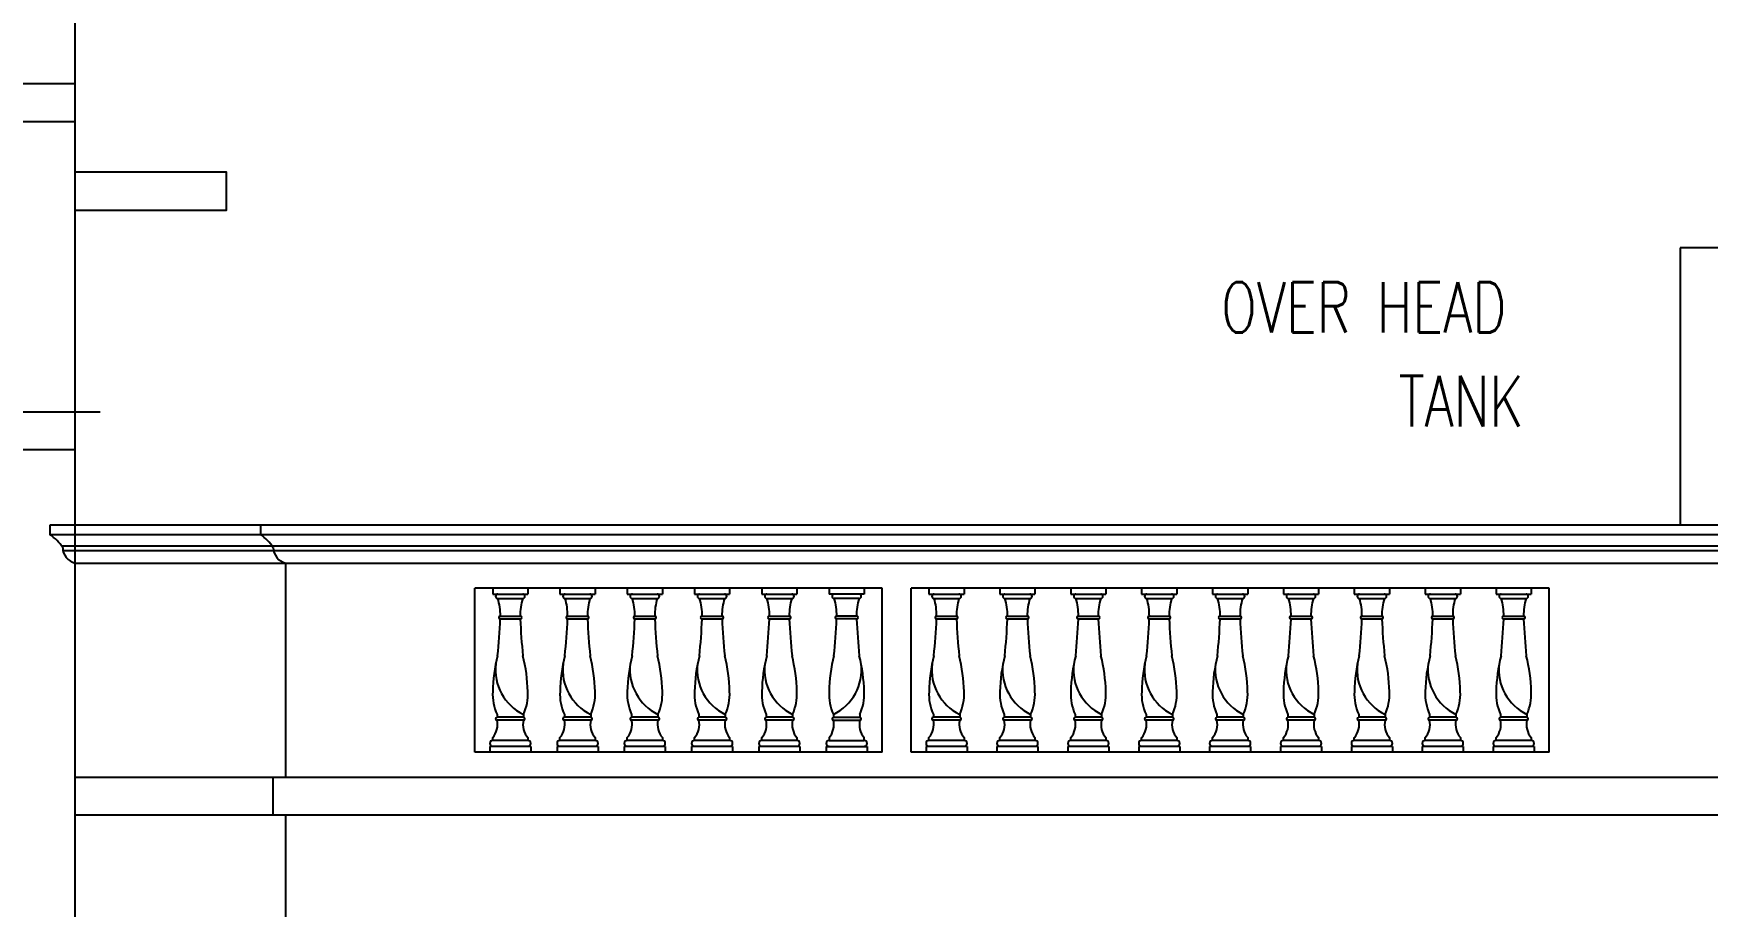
# Model space of a CAD drawing. Header units: metres. Extents: x 10 to 343, y 349 to 530.
# Drawn here: x 241.43 to 248.07, y 470.02 to 473.48 of the extents above; entities that cross this region are included whole.
import ezdxf

# ---------------------------------------------------------------- set-up
doc = ezdxf.new("R2010")
doc.units = ezdxf.units.M
doc.linetypes.add('ACAD_ISO07W100', pattern=[3, 0, -3])
doc.linetypes.add('DASHED2', pattern=[0.375, 0.25, -0.125])
doc.styles.add('RS3', font='romans.shx', dxfattribs={"width": 0.75, "height": 200})

msp = doc.modelspace()

# ---------------------------------------------------------------- linework, layer by layer
at = {"ltscale": 400}
for p, q in [((241.5976, 471.5312), (241.5976, 473.5812)), ((241.5976, 455.8312), (241.5976, 473.3812)), ((241.5977, 455.8312), (241.5977, 473.3812)), ((249.7177, 472.6312), (247.9627, 472.6312)), ((247.9627, 472.6312), (247.9627, 471.5312)), ((249.8177, 471.5312), (241.4977, 471.5312)), ((241.4977, 471.5312), (241.4977, 471.4937)), ((248.2927, 471.5312), (242.3327, 471.5312)), ((244.7977, 471.5312), (242.3327, 471.5312)), ((242.3327, 471.5312), (242.3327, 471.4937)), ((242.3327, 471.5312), (242.3327, 471.4937)), ((242.3327, 471.4937), (241.4977, 471.4937)), ((248.2927, 471.4937), (242.3327, 471.4937)), ((241.5977, 470.5312), (241.5977, 471.3812)), ((241.5977, 470.5312), (241.5977, 471.3812)), ((241.5977, 470.5312), (241.5977, 471.3812)), ((242.4327, 470.5312), (242.4327, 471.3812)), ((242.4327, 471.3812), (243.1827, 471.3812)), ((242.4327, 470.5312), (242.4327, 471.3812)), ((243.1827, 471.3812), (248.1927, 471.3812)), ((243.1827, 470.6312), (243.1827, 471.2812)), ((244.7977, 471.2812), (243.1827, 471.2812)), ((244.7977, 470.6312), (244.7977, 471.2812)), ((244.9127, 470.6312), (244.9127, 471.2812)), ((247.4427, 471.2812), (244.9127, 471.2812)), ((247.4427, 470.6312), (247.4427, 471.2812)), ((244.7977, 470.6312), (243.1827, 470.6312)), ((244.7977, 470.6312), (243.1827, 470.6312)), ((247.4427, 470.6312), (244.9127, 470.6312)), ((247.4427, 470.6312), (244.9127, 470.6312)), ((242.3827, 470.5312), (241.5977, 470.5312)), ((242.3827, 470.5312), (241.5977, 470.5312)), ((242.3827, 470.5312), (241.5977, 470.5312)), ((242.3827, 470.3812), (242.3827, 470.5312)), ((248.2427, 470.5312), (242.3827, 470.5312)), ((242.3827, 470.3812), (242.3827, 470.5312)), ((248.2427, 470.5312), (242.3827, 470.5312)), ((242.3827, 470.3812), (242.3827, 470.5312)), ((248.2427, 470.5312), (242.3827, 470.5312)), ((242.3827, 470.3812), (241.5977, 470.3812)), ((242.3827, 470.3812), (241.5977, 470.3812)), ((242.3827, 470.3812), (241.5977, 470.3812)), ((248.2427, 470.3812), (242.3827, 470.3812)), ((248.2427, 470.3812), (242.3827, 470.3812)), ((248.2427, 470.3812), (242.3827, 470.3812)), ((242.4327, 469.7812), (242.4327, 470.3812))]:
    msp.add_line(p, q, dxfattribs=at)
at = {"linetype": 'DASHED2', "ltscale": 600}
for p, q in [((241.5976, 473.2812), (238.8476, 473.2812)), ((241.5976, 473.1312), (238.8476, 473.1312)), ((238.8476, 471.9812), (241.5976, 471.9812)), ((238.8476, 471.8312), (241.5976, 471.8312))]:
    msp.add_line(p, q, dxfattribs=at)
at = {"linetype": 'ACAD_ISO07W100', "ltscale": 15}
msp.add_line((241.5976, 471.9812), (242.6208, 471.9812), dxfattribs=at)
for p, q in [((241.5435, 471.45), (249.7718, 471.45)), ((242.3785, 471.45), (244.7977, 471.45)), ((244.7977, 471.45), (248.2468, 471.45)), ((241.5497, 471.4312), (249.7657, 471.4312)), ((242.3847, 471.4312), (244.7977, 471.4312)), ((244.7977, 471.4312), (248.2407, 471.4312))]:
    msp.add_line(p, q)
at = {"ltscale": 0.5}
msp.add_line((241.5977, 471.3812), (249.7177, 471.3812), dxfattribs=at)
at = {"color": 8}
for p, q in [((243.2536, 471.2812), (243.2536, 471.258)), ((243.2536, 471.258), (243.3929, 471.258)), ((243.2739, 471.2406), (243.3726, 471.2406)), ((243.3929, 471.2812), (243.3929, 471.258)), ((243.5204, 471.2812), (243.5204, 471.258)), ((243.5204, 471.258), (243.6596, 471.258)), ((243.5407, 471.2406), (243.6393, 471.2406)), ((243.6596, 471.2812), (243.6596, 471.258)), ((243.7871, 471.2812), (243.7871, 471.258)), ((243.7871, 471.258), (243.9264, 471.258)), ((243.8074, 471.2406), (243.9061, 471.2406)), ((243.9264, 471.2812), (243.9264, 471.258)), ((244.0539, 471.2812), (244.0539, 471.258)), ((244.0539, 471.258), (244.1932, 471.258)), ((244.0742, 471.2406), (244.1729, 471.2406)), ((244.1932, 471.2812), (244.1932, 471.258)), ((244.3207, 471.2812), (244.3207, 471.258)), ((244.3207, 471.258), (244.46, 471.258)), ((244.341, 471.2406), (244.4397, 471.2406)), ((244.46, 471.2812), (244.46, 471.258)), ((244.5875, 471.2812), (244.5875, 471.258)), ((244.7268, 471.258), (244.5875, 471.258)), ((244.7064, 471.2406), (244.6078, 471.2406)), ((244.7268, 471.2812), (244.7268, 471.258)), ((244.9836, 471.2812), (244.9836, 471.258)), ((244.9836, 471.258), (245.1229, 471.258)), ((245.0039, 471.2406), (245.1026, 471.2406)), ((245.1229, 471.2812), (245.1229, 471.258)), ((245.2647, 471.2812), (245.2647, 471.258)), ((245.2647, 471.258), (245.404, 471.258)), ((245.285, 471.2406), (245.3837, 471.2406)), ((245.404, 471.2812), (245.404, 471.258)), ((245.5458, 471.2812), (245.5458, 471.258)), ((245.5458, 471.258), (245.6851, 471.258)), ((245.5661, 471.2406), (245.6648, 471.2406)), ((245.6851, 471.2812), (245.6851, 471.258)), ((245.8269, 471.2812), (245.8269, 471.258)), ((245.8269, 471.258), (245.9662, 471.258)), ((245.8472, 471.2406), (245.9459, 471.2406)), ((245.9662, 471.2812), (245.9662, 471.258)), ((246.108, 471.2812), (246.108, 471.258)), ((246.108, 471.258), (246.2473, 471.258)), ((246.1283, 471.2406), (246.227, 471.2406)), ((246.2473, 471.2812), (246.2473, 471.258)), ((246.3891, 471.2812), (246.3891, 471.258)), ((246.3891, 471.258), (246.5284, 471.258)), ((246.4094, 471.2406), (246.5081, 471.2406)), ((246.5284, 471.2812), (246.5284, 471.258)), ((246.6702, 471.2812), (246.6702, 471.258)), ((246.6702, 471.258), (246.8095, 471.258)), ((246.6906, 471.2406), (246.7892, 471.2406)), ((246.8095, 471.2812), (246.8095, 471.258)), ((246.9514, 471.2812), (246.9514, 471.258)), ((246.9514, 471.258), (247.0906, 471.258)), ((246.9717, 471.2406), (247.0703, 471.2406)), ((247.0906, 471.2812), (247.0906, 471.258)), ((247.2325, 471.2812), (247.2325, 471.258)), ((247.2325, 471.258), (247.3718, 471.258)), ((247.2528, 471.2406), (247.3514, 471.2406)), ((247.3718, 471.2812), (247.3718, 471.258)), ((243.2837, 471.171), (243.3628, 471.171)), ((243.2837, 471.1594), (243.3628, 471.1594)), ((243.5505, 471.171), (243.6295, 471.171)), ((243.5505, 471.1594), (243.6295, 471.1594)), ((243.8172, 471.171), (243.8963, 471.171)), ((243.8172, 471.1594), (243.8963, 471.1594)), ((244.084, 471.171), (244.1631, 471.171)), ((244.084, 471.1594), (244.1631, 471.1594)), ((244.3508, 471.171), (244.4299, 471.171)), ((244.3508, 471.1594), (244.4299, 471.1594)), ((244.6967, 471.171), (244.6176, 471.171)), ((244.6967, 471.1594), (244.6176, 471.1594)), ((245.0137, 471.171), (245.0928, 471.171)), ((245.0137, 471.1594), (245.0928, 471.1594)), ((245.2948, 471.171), (245.3739, 471.171)), ((245.2948, 471.1594), (245.3739, 471.1594)), ((245.5759, 471.171), (245.655, 471.171)), ((245.5759, 471.1594), (245.655, 471.1594)), ((245.857, 471.171), (245.9361, 471.171)), ((245.857, 471.1594), (245.9361, 471.1594)), ((246.1381, 471.171), (246.2172, 471.171)), ((246.1381, 471.1594), (246.2172, 471.1594)), ((246.4192, 471.171), (246.4983, 471.171)), ((246.4192, 471.1594), (246.4983, 471.1594)), ((246.7003, 471.171), (246.7794, 471.171)), ((246.7003, 471.1594), (246.7794, 471.1594)), ((246.9815, 471.171), (247.0605, 471.171)), ((246.9815, 471.1594), (247.0605, 471.1594)), ((247.2626, 471.171), (247.3417, 471.171)), ((247.2626, 471.1594), (247.3417, 471.1594)), ((243.271, 470.7811), (243.271, 470.7695)), ((243.3755, 470.7811), (243.3755, 470.7695)), ((243.5378, 470.7811), (243.5378, 470.7695)), ((243.6422, 470.7811), (243.6422, 470.7695)), ((243.8045, 470.7811), (243.8045, 470.7695)), ((243.909, 470.7811), (243.909, 470.7695)), ((244.0713, 470.7811), (244.0713, 470.7695)), ((244.1758, 470.7811), (244.1758, 470.7695)), ((244.3381, 470.7811), (244.3381, 470.7695)), ((244.4426, 470.7811), (244.4426, 470.7695)), ((244.6049, 470.7811), (244.6049, 470.7695)), ((244.7093, 470.7811), (244.7093, 470.7695)), ((245.001, 470.7811), (245.001, 470.7695)), ((245.1055, 470.7811), (245.1055, 470.7695)), ((245.2821, 470.7811), (245.2821, 470.7695)), ((245.3866, 470.7811), (245.3866, 470.7695)), ((245.5632, 470.7811), (245.5632, 470.7695)), ((245.6677, 470.7811), (245.6677, 470.7695)), ((245.8443, 470.7811), (245.8443, 470.7695)), ((245.9488, 470.7811), (245.9488, 470.7695)), ((246.1254, 470.7811), (246.1254, 470.7695)), ((246.2299, 470.7811), (246.2299, 470.7695)), ((246.4065, 470.7811), (246.4065, 470.7695)), ((246.511, 470.7811), (246.511, 470.7695)), ((246.6877, 470.7811), (246.6877, 470.7695)), ((246.7921, 470.7811), (246.7921, 470.7695)), ((246.9688, 470.7811), (246.9688, 470.7695)), ((247.0732, 470.7811), (247.0732, 470.7695)), ((247.2499, 470.7811), (247.2499, 470.7695)), ((247.3543, 470.7811), (247.3543, 470.7695)), ((243.3755, 470.7695), (243.271, 470.7695)), ((243.3755, 470.7579), (243.271, 470.7579)), ((243.6422, 470.7695), (243.5378, 470.7695)), ((243.6422, 470.7579), (243.5378, 470.7579)), ((243.909, 470.7695), (243.8045, 470.7695)), ((243.909, 470.7579), (243.8045, 470.7579)), ((244.1758, 470.7695), (244.0713, 470.7695)), ((244.1758, 470.7579), (244.0713, 470.7579)), ((244.4426, 470.7695), (244.3381, 470.7695)), ((244.4426, 470.7579), (244.3381, 470.7579)), ((244.6049, 470.7695), (244.7093, 470.7695)), ((244.6049, 470.7579), (244.7093, 470.7579)), ((245.1055, 470.7695), (245.001, 470.7695)), ((245.1055, 470.7579), (245.001, 470.7579)), ((245.3866, 470.7695), (245.2821, 470.7695)), ((245.3866, 470.7579), (245.2821, 470.7579)), ((245.6677, 470.7695), (245.5632, 470.7695)), ((245.6677, 470.7579), (245.5632, 470.7579)), ((245.9488, 470.7695), (245.8443, 470.7695)), ((245.9488, 470.7579), (245.8443, 470.7579)), ((246.2299, 470.7695), (246.1254, 470.7695)), ((246.2299, 470.7579), (246.1254, 470.7579)), ((246.511, 470.7695), (246.4065, 470.7695)), ((246.511, 470.7579), (246.4065, 470.7579)), ((246.7921, 470.7695), (246.6877, 470.7695)), ((246.7921, 470.7579), (246.6877, 470.7579)), ((247.0732, 470.7695), (246.9688, 470.7695)), ((247.0732, 470.7579), (246.9688, 470.7579)), ((247.3543, 470.7695), (247.2499, 470.7695)), ((247.3543, 470.7579), (247.2499, 470.7579)), ((243.4045, 470.6544), (243.242, 470.6544)), ((243.242, 470.6544), (243.242, 470.6312)), ((243.2536, 470.6777), (243.2536, 470.6893)), ((243.3929, 470.6777), (243.2536, 470.6777)), ((243.3929, 470.6893), (243.3929, 470.6777)), ((243.4045, 470.6544), (243.4045, 470.6312)), ((243.6712, 470.6544), (243.5087, 470.6544)), ((243.5087, 470.6544), (243.5087, 470.6312)), ((243.5204, 470.6777), (243.5204, 470.6893)), ((243.6596, 470.6777), (243.5204, 470.6777)), ((243.6596, 470.6893), (243.6596, 470.6777)), ((243.6712, 470.6544), (243.6712, 470.6312)), ((243.938, 470.6544), (243.7755, 470.6544)), ((243.7755, 470.6544), (243.7755, 470.6312)), ((243.7871, 470.6777), (243.7871, 470.6893)), ((243.9264, 470.6777), (243.7871, 470.6777)), ((243.9264, 470.6893), (243.9264, 470.6777)), ((243.938, 470.6544), (243.938, 470.6312)), ((244.2048, 470.6544), (244.0423, 470.6544)), ((244.0423, 470.6544), (244.0423, 470.6312)), ((244.0539, 470.6777), (244.0539, 470.6893)), ((244.1932, 470.6777), (244.0539, 470.6777)), ((244.1932, 470.6893), (244.1932, 470.6777)), ((244.2048, 470.6544), (244.2048, 470.6312)), ((244.4716, 470.6544), (244.3091, 470.6544)), ((244.3091, 470.6544), (244.3091, 470.6312)), ((244.3207, 470.6777), (244.3207, 470.6893)), ((244.46, 470.6777), (244.3207, 470.6777)), ((244.46, 470.6893), (244.46, 470.6777)), ((244.4716, 470.6544), (244.4716, 470.6312)), ((244.5759, 470.6544), (244.7384, 470.6544)), ((244.5759, 470.6544), (244.5759, 470.6312)), ((244.5875, 470.6893), (244.5875, 470.6777)), ((244.5875, 470.6777), (244.7268, 470.6777)), ((244.7268, 470.6777), (244.7268, 470.6893)), ((244.7384, 470.6544), (244.7384, 470.6312)), ((245.1345, 470.6544), (244.972, 470.6544)), ((244.972, 470.6544), (244.972, 470.6312)), ((244.9836, 470.6777), (244.9836, 470.6893)), ((245.1229, 470.6777), (244.9836, 470.6777)), ((245.1229, 470.6893), (245.1229, 470.6777)), ((245.1345, 470.6544), (245.1345, 470.6312)), ((245.4156, 470.6544), (245.2531, 470.6544)), ((245.2531, 470.6544), (245.2531, 470.6312)), ((245.2647, 470.6777), (245.2647, 470.6893)), ((245.404, 470.6777), (245.2647, 470.6777)), ((245.404, 470.6893), (245.404, 470.6777)), ((245.4156, 470.6544), (245.4156, 470.6312)), ((245.6967, 470.6544), (245.5342, 470.6544)), ((245.5342, 470.6544), (245.5342, 470.6312)), ((245.5458, 470.6777), (245.5458, 470.6893)), ((245.6851, 470.6777), (245.5458, 470.6777)), ((245.6851, 470.6893), (245.6851, 470.6777)), ((245.6967, 470.6544), (245.6967, 470.6312)), ((245.9778, 470.6544), (245.8153, 470.6544)), ((245.8153, 470.6544), (245.8153, 470.6312)), ((245.8269, 470.6777), (245.8269, 470.6893)), ((245.9662, 470.6777), (245.8269, 470.6777)), ((245.9662, 470.6893), (245.9662, 470.6777)), ((245.9778, 470.6544), (245.9778, 470.6312)), ((246.2589, 470.6544), (246.0964, 470.6544)), ((246.0964, 470.6544), (246.0964, 470.6312)), ((246.108, 470.6777), (246.108, 470.6893)), ((246.2473, 470.6777), (246.108, 470.6777)), ((246.2473, 470.6893), (246.2473, 470.6777)), ((246.2589, 470.6544), (246.2589, 470.6312)), ((246.54, 470.6544), (246.3775, 470.6544)), ((246.3775, 470.6544), (246.3775, 470.6312)), ((246.3891, 470.6777), (246.3891, 470.6893)), ((246.5284, 470.6777), (246.3891, 470.6777)), ((246.5284, 470.6893), (246.5284, 470.6777)), ((246.54, 470.6544), (246.54, 470.6312)), ((246.8211, 470.6544), (246.6586, 470.6544)), ((246.6586, 470.6544), (246.6586, 470.6312)), ((246.6702, 470.6777), (246.6702, 470.6893)), ((246.8095, 470.6777), (246.6702, 470.6777)), ((246.8095, 470.6893), (246.8095, 470.6777)), ((246.8211, 470.6544), (246.8211, 470.6312)), ((247.1022, 470.6544), (246.9397, 470.6544)), ((246.9397, 470.6544), (246.9397, 470.6312)), ((246.9514, 470.6777), (246.9514, 470.6893)), ((247.0906, 470.6777), (246.9514, 470.6777)), ((247.0906, 470.6893), (247.0906, 470.6777)), ((247.1022, 470.6544), (247.1022, 470.6312)), ((247.3834, 470.6544), (247.2209, 470.6544)), ((247.2209, 470.6544), (247.2209, 470.6312)), ((247.2325, 470.6777), (247.2325, 470.6893)), ((247.3718, 470.6777), (247.2325, 470.6777)), ((247.3718, 470.6893), (247.3718, 470.6777)), ((247.3834, 470.6544), (247.3834, 470.6312))]:
    msp.add_line(p, q, dxfattribs=at)
at = {"ltscale": 400}
msp.add_lwpolyline([(241.5976, 472.7812), (242.1976, 472.7812), (242.1976, 472.9312), (241.5976, 472.9312)], dxfattribs=at)
for centre, radius, start, end in [((241.4148, 471.3609), 0.1566, 31.35377, 58.0252), ((241.6126, 471.4436), 0.0642, 181.1052, 256.53819), ((242.2498, 471.3609), 0.1566, 31.35377, 58.0252), ((242.2498, 471.3609), 0.1566, 31.35377, 58.0252), ((242.4476, 471.4436), 0.0642, 181.1052, 256.53819)]:
    msp.add_arc(centre, radius, start, end, dxfattribs=at)
at = {"color": 8}
for centre, radius, start, end in [((243.2739, 471.2493), 0.00871, 90, 270), ((243.0546, 471.1731), 0.2294, 359.47797, 17.12426), ((243.5918, 471.1731), 0.2294, 162.87574, 180.52203), ((243.3726, 471.2493), 0.00871, 270, 90), ((243.5407, 471.2493), 0.00871, 90, 270), ((243.3214, 471.1731), 0.2294, 359.47797, 17.12426), ((243.8586, 471.1731), 0.2294, 162.87574, 180.52203), ((243.6393, 471.2493), 0.00871, 270, 90), ((243.8074, 471.2493), 0.00871, 90, 270), ((243.5882, 471.1731), 0.2294, 359.47797, 17.12426), ((244.1254, 471.1731), 0.2294, 162.87574, 180.52203), ((243.9061, 471.2493), 0.00871, 270, 90), ((244.0742, 471.2493), 0.00871, 90, 270), ((243.855, 471.1731), 0.2294, 359.47797, 17.12426), ((244.3921, 471.1731), 0.2294, 162.87574, 180.52203), ((244.1729, 471.2493), 0.00871, 270, 90), ((244.341, 471.2493), 0.00871, 90, 270), ((244.1217, 471.1731), 0.2294, 359.47797, 17.12426), ((244.6589, 471.1731), 0.2294, 162.87574, 180.52203), ((244.4397, 471.2493), 0.00871, 270, 90), ((244.6078, 471.2493), 0.00871, 90, 270), ((244.3885, 471.1731), 0.2294, 359.47797, 17.12426), ((244.9257, 471.1731), 0.2294, 162.87574, 180.52203), ((244.7064, 471.2493), 0.00871, 270, 90), ((245.0039, 471.2493), 0.00871, 90, 270), ((244.7846, 471.1731), 0.2294, 359.47797, 17.12426), ((245.3218, 471.1731), 0.2294, 162.87574, 180.52203), ((245.1026, 471.2493), 0.00871, 270, 90), ((245.285, 471.2493), 0.00871, 90, 270), ((245.0657, 471.1731), 0.2294, 359.47797, 17.12426), ((245.6029, 471.1731), 0.2294, 162.87574, 180.52203), ((245.3837, 471.2493), 0.00871, 270, 90), ((245.5661, 471.2493), 0.00871, 90, 270), ((245.3469, 471.1731), 0.2294, 359.47797, 17.12426), ((245.884, 471.1731), 0.2294, 162.87574, 180.52203), ((245.6648, 471.2493), 0.00871, 270, 90), ((245.8472, 471.2493), 0.00871, 90, 270), ((245.628, 471.1731), 0.2294, 359.47797, 17.12426), ((246.1651, 471.1731), 0.2294, 162.87574, 180.52203), ((245.9459, 471.2493), 0.00871, 270, 90), ((246.1283, 471.2493), 0.00871, 90, 270), ((245.9091, 471.1731), 0.2294, 359.47797, 17.12426), ((246.4462, 471.1731), 0.2294, 162.87574, 180.52203), ((246.227, 471.2493), 0.00871, 270, 90), ((246.4094, 471.2493), 0.00871, 90, 270), ((246.1902, 471.1731), 0.2294, 359.47797, 17.12426), ((246.7274, 471.1731), 0.2294, 162.87574, 180.52203), ((246.5081, 471.2493), 0.00871, 270, 90), ((246.6906, 471.2493), 0.00871, 90, 270), ((246.4713, 471.1731), 0.2294, 359.47797, 17.12426), ((247.0085, 471.1731), 0.2294, 162.87574, 180.52203), ((246.7892, 471.2493), 0.00871, 270, 90), ((246.9717, 471.2493), 0.00871, 90, 270), ((246.7524, 471.1731), 0.2294, 359.47797, 17.12426), ((247.2896, 471.1731), 0.2294, 162.87574, 180.52203), ((247.0703, 471.2493), 0.00871, 270, 90), ((247.2528, 471.2493), 0.00871, 90, 270), ((247.0335, 471.1731), 0.2294, 359.47797, 17.12426), ((247.5707, 471.1731), 0.2294, 162.87574, 180.52203), ((247.3514, 471.2493), 0.00871, 270, 90), ((240.6643, 471.2772), 2.622, 354.22732, 357.42359), ((243.2837, 471.1652), 0.0058, 90, 90), ((243.2837, 471.1652), 0.0058, 90, 270), ((243.3628, 471.1652), 0.0058, 270, 90), ((245.9821, 471.2772), 2.622, 182.57641, 185.77268), ((240.9311, 471.2772), 2.622, 354.22732, 357.42359), ((243.5505, 471.1652), 0.0058, 90, 90), ((243.5505, 471.1652), 0.0058, 90, 270), ((243.6295, 471.1652), 0.0058, 270, 90), ((246.2489, 471.2772), 2.622, 182.57641, 185.77268), ((241.1979, 471.2772), 2.622, 354.22732, 357.42359), ((243.8172, 471.1652), 0.0058, 90, 90), ((243.8172, 471.1652), 0.0058, 90, 270), ((243.8963, 471.1652), 0.0058, 270, 90), ((246.5157, 471.2772), 2.622, 182.57641, 185.77268), ((241.4647, 471.2772), 2.622, 354.22732, 357.42359), ((244.084, 471.1652), 0.0058, 90, 90), ((244.084, 471.1652), 0.0058, 90, 270), ((244.1631, 471.1652), 0.0058, 270, 90), ((246.7824, 471.2772), 2.622, 182.57641, 185.77268), ((241.7315, 471.2772), 2.622, 354.22732, 357.42359), ((244.3508, 471.1652), 0.0058, 90, 90), ((244.3508, 471.1652), 0.0058, 90, 270), ((244.4299, 471.1652), 0.0058, 270, 90), ((247.0492, 471.2772), 2.622, 182.57641, 185.77268), ((241.9982, 471.2772), 2.622, 354.22732, 357.42359), ((244.6176, 471.1652), 0.0058, 90, 270), ((244.6967, 471.1652), 0.0058, 90, 90), ((244.6967, 471.1652), 0.0058, 270, 90), ((247.316, 471.2772), 2.622, 182.57641, 185.77268), ((242.3943, 471.2772), 2.622, 354.22732, 357.42359), ((245.0137, 471.1652), 0.0058, 90, 90), ((245.0137, 471.1652), 0.0058, 90, 270), ((245.0928, 471.1652), 0.0058, 270, 90), ((247.7121, 471.2772), 2.622, 182.57641, 185.77268), ((242.6755, 471.2772), 2.622, 354.22732, 357.42359), ((245.2948, 471.1652), 0.0058, 90, 90), ((245.2948, 471.1652), 0.0058, 90, 270), ((245.3739, 471.1652), 0.0058, 270, 90), ((247.9932, 471.2772), 2.622, 182.57641, 185.77268), ((242.9566, 471.2772), 2.622, 354.22732, 357.42359), ((245.5759, 471.1652), 0.0058, 90, 90), ((245.5759, 471.1652), 0.0058, 90, 270), ((245.655, 471.1652), 0.0058, 270, 90), ((248.2743, 471.2772), 2.622, 182.57641, 185.77268), ((243.2377, 471.2772), 2.622, 354.22732, 357.42359), ((245.857, 471.1652), 0.0058, 90, 90), ((245.857, 471.1652), 0.0058, 90, 270), ((245.9361, 471.1652), 0.0058, 270, 90), ((248.5554, 471.2772), 2.622, 182.57641, 185.77268), ((243.5188, 471.2772), 2.622, 354.22732, 357.42359), ((246.1381, 471.1652), 0.0058, 90, 90), ((246.1381, 471.1652), 0.0058, 90, 270), ((246.2172, 471.1652), 0.0058, 270, 90), ((248.8365, 471.2772), 2.622, 182.57641, 185.77268), ((243.7999, 471.2772), 2.622, 354.22732, 357.42359), ((246.4192, 471.1652), 0.0058, 90, 90), ((246.4192, 471.1652), 0.0058, 90, 270), ((246.4983, 471.1652), 0.0058, 270, 90), ((249.1177, 471.2772), 2.622, 182.57641, 185.77268), ((244.081, 471.2772), 2.622, 354.22732, 357.42359), ((246.7003, 471.1652), 0.0058, 90, 90), ((246.7003, 471.1652), 0.0058, 90, 270), ((246.7794, 471.1652), 0.0058, 270, 90), ((249.3988, 471.2772), 2.622, 182.57641, 185.77268), ((244.3621, 471.2772), 2.622, 354.22732, 357.42359), ((246.9815, 471.1652), 0.0058, 90, 90), ((246.9815, 471.1652), 0.0058, 90, 270), ((247.0605, 471.1652), 0.0058, 270, 90), ((249.6799, 471.2772), 2.622, 182.57641, 185.77268), ((244.6432, 471.2772), 2.622, 354.22732, 357.42359), ((247.2626, 471.1652), 0.0058, 90, 90), ((247.2626, 471.1652), 0.0058, 90, 270), ((247.3417, 471.1652), 0.0058, 270, 90), ((249.961, 471.2772), 2.622, 182.57641, 185.77268), ((243.878, 470.859), 0.6244, 165.67288, 178.852), ((242.7684, 470.859), 0.6244, 1.148, 14.32712), ((244.1448, 470.859), 0.6244, 165.67288, 178.852), ((243.0352, 470.859), 0.6244, 1.148, 14.32712), ((244.4116, 470.859), 0.6244, 165.67288, 178.852), ((243.302, 470.859), 0.6244, 1.148, 14.32712), ((244.6784, 470.859), 0.6244, 165.67288, 178.852), ((243.5687, 470.859), 0.6244, 1.148, 14.32712), ((244.9452, 470.859), 0.6244, 165.67288, 178.852), ((243.8355, 470.859), 0.6244, 1.148, 14.32712), ((245.2119, 470.859), 0.6244, 165.67288, 178.852), ((244.1023, 470.859), 0.6244, 1.148, 14.32712), ((245.608, 470.859), 0.6244, 165.67288, 178.852), ((244.4984, 470.859), 0.6244, 1.148, 14.32712), ((245.8892, 470.859), 0.6244, 165.67288, 178.852), ((244.7795, 470.859), 0.6244, 1.148, 14.32712), ((246.1703, 470.859), 0.6244, 165.67288, 178.852), ((245.0606, 470.859), 0.6244, 1.148, 14.32712), ((246.4514, 470.859), 0.6244, 165.67288, 178.852), ((245.3417, 470.859), 0.6244, 1.148, 14.32712), ((246.7325, 470.859), 0.6244, 165.67288, 178.852), ((245.6228, 470.859), 0.6244, 1.148, 14.32712), ((247.0136, 470.859), 0.6244, 165.67288, 178.852), ((245.904, 470.859), 0.6244, 1.148, 14.32712), ((247.2947, 470.859), 0.6244, 165.67288, 178.852), ((246.1851, 470.859), 0.6244, 1.148, 14.32712), ((247.5758, 470.859), 0.6244, 165.67288, 178.852), ((246.4662, 470.859), 0.6244, 1.148, 14.32712), ((247.8569, 470.859), 0.6244, 165.67288, 178.852), ((246.7473, 470.859), 0.6244, 1.148, 14.32712), ((243.4434, 470.8609), 0.19, 176.79349, 204.82403), ((243.203, 470.8609), 0.19, 335.17597, 3.20651), ((243.7102, 470.8609), 0.19, 176.79349, 204.82403), ((243.4698, 470.8609), 0.19, 335.17597, 3.20651), ((243.977, 470.8609), 0.19, 176.79349, 204.82403), ((243.7366, 470.8609), 0.19, 335.17597, 3.20651), ((244.2437, 470.8609), 0.19, 176.79349, 204.82403), ((244.0034, 470.8609), 0.19, 335.17597, 3.20651), ((244.5105, 470.8609), 0.19, 176.79349, 204.82403), ((244.2701, 470.8609), 0.19, 335.17597, 3.20651), ((244.7773, 470.8609), 0.19, 176.79349, 204.82403), ((244.5369, 470.8609), 0.19, 335.17597, 3.20651), ((245.1734, 470.8609), 0.19, 176.79349, 204.82403), ((244.933, 470.8609), 0.19, 335.17597, 3.20651), ((245.4545, 470.8609), 0.19, 176.79349, 204.82403), ((245.2141, 470.8609), 0.19, 335.17597, 3.20651), ((245.7356, 470.8609), 0.19, 176.79349, 204.82403), ((245.4953, 470.8609), 0.19, 335.17597, 3.20651), ((246.0167, 470.8609), 0.19, 176.79349, 204.82403), ((245.7764, 470.8609), 0.19, 335.17597, 3.20651), ((246.2979, 470.8609), 0.19, 176.79349, 204.82403), ((246.0575, 470.8609), 0.19, 335.17597, 3.20651), ((246.579, 470.8609), 0.19, 176.79349, 204.82403), ((246.3386, 470.8609), 0.19, 335.17597, 3.20651), ((246.8601, 470.8609), 0.19, 176.79349, 204.82403), ((246.6197, 470.8609), 0.19, 335.17597, 3.20651), ((247.1412, 470.8609), 0.19, 176.79349, 204.82403), ((246.9008, 470.8609), 0.19, 335.17597, 3.20651), ((247.4223, 470.8609), 0.19, 176.79349, 204.82403), ((247.1819, 470.8609), 0.19, 335.17597, 3.20651), ((243.1931, 470.7411), 0.0797, 319.37843, 12.14737), ((243.271, 470.7637), 0.0058, 90, 270), ((243.271, 470.7637), 0.0058, 90, 270), ((243.4533, 470.7411), 0.0797, 167.85263, 220.62157), ((243.3755, 470.7637), 0.0058, 270, 90), ((243.4599, 470.7411), 0.0797, 319.37843, 12.14737), ((243.5378, 470.7637), 0.0058, 90, 270), ((243.5378, 470.7637), 0.0058, 90, 270), ((243.7201, 470.7411), 0.0797, 167.85263, 220.62157), ((243.6422, 470.7637), 0.0058, 270, 90), ((243.7267, 470.7411), 0.0797, 319.37843, 12.14737), ((243.8045, 470.7637), 0.0058, 90, 270), ((243.8045, 470.7637), 0.0058, 90, 270), ((243.9869, 470.7411), 0.0797, 167.85263, 220.62157), ((243.909, 470.7637), 0.0058, 270, 90), ((243.9935, 470.7411), 0.0797, 319.37843, 12.14737), ((244.0713, 470.7637), 0.0058, 90, 270), ((244.0713, 470.7637), 0.0058, 90, 270), ((244.2537, 470.7411), 0.0797, 167.85263, 220.62157), ((244.1758, 470.7637), 0.0058, 270, 90), ((244.2602, 470.7411), 0.0797, 319.37843, 12.14737), ((244.3381, 470.7637), 0.0058, 90, 270), ((244.3381, 470.7637), 0.0058, 90, 270), ((244.5204, 470.7411), 0.0797, 167.85263, 220.62157), ((244.4426, 470.7637), 0.0058, 270, 90), ((244.527, 470.7411), 0.0797, 319.37843, 12.14737), ((244.6049, 470.7637), 0.0058, 90, 270), ((244.7872, 470.7411), 0.0797, 167.85263, 220.62157), ((244.7093, 470.7637), 0.0058, 270, 90), ((244.7093, 470.7637), 0.0058, 270, 90), ((244.9231, 470.7411), 0.0797, 319.37843, 12.14737), ((245.001, 470.7637), 0.0058, 90, 270), ((245.001, 470.7637), 0.0058, 90, 270), ((245.1833, 470.7411), 0.0797, 167.85263, 220.62157), ((245.1055, 470.7637), 0.0058, 270, 90), ((245.2042, 470.7411), 0.0797, 319.37843, 12.14737), ((245.2821, 470.7637), 0.0058, 90, 270), ((245.2821, 470.7637), 0.0058, 90, 270), ((245.4644, 470.7411), 0.0797, 167.85263, 220.62157), ((245.3866, 470.7637), 0.0058, 270, 90), ((245.4853, 470.7411), 0.0797, 319.37843, 12.14737), ((245.5632, 470.7637), 0.0058, 90, 270), ((245.5632, 470.7637), 0.0058, 90, 270), ((245.7455, 470.7411), 0.0797, 167.85263, 220.62157), ((245.6677, 470.7637), 0.0058, 270, 90), ((245.7665, 470.7411), 0.0797, 319.37843, 12.14737), ((245.8443, 470.7637), 0.0058, 90, 270), ((245.8443, 470.7637), 0.0058, 90, 270), ((246.0267, 470.7411), 0.0797, 167.85263, 220.62157), ((245.9488, 470.7637), 0.0058, 270, 90), ((246.0476, 470.7411), 0.0797, 319.37843, 12.14737), ((246.1254, 470.7637), 0.0058, 90, 270), ((246.1254, 470.7637), 0.0058, 90, 270), ((246.3078, 470.7411), 0.0797, 167.85263, 220.62157), ((246.2299, 470.7637), 0.0058, 270, 90), ((246.3287, 470.7411), 0.0797, 319.37843, 12.14737), ((246.4065, 470.7637), 0.0058, 90, 270), ((246.4065, 470.7637), 0.0058, 90, 270), ((246.5889, 470.7411), 0.0797, 167.85263, 220.62157), ((246.511, 470.7637), 0.0058, 270, 90), ((246.6098, 470.7411), 0.0797, 319.37843, 12.14737), ((246.6877, 470.7637), 0.0058, 90, 270), ((246.6877, 470.7637), 0.0058, 90, 270), ((246.87, 470.7411), 0.0797, 167.85263, 220.62157), ((246.7921, 470.7637), 0.0058, 270, 90), ((246.8909, 470.7411), 0.0797, 319.37843, 12.14737), ((246.9688, 470.7637), 0.0058, 90, 270), ((246.9688, 470.7637), 0.0058, 90, 270), ((247.1511, 470.7411), 0.0797, 167.85263, 220.62157), ((247.0732, 470.7637), 0.0058, 270, 90), ((247.172, 470.7411), 0.0797, 319.37843, 12.14737), ((247.2499, 470.7637), 0.0058, 90, 270), ((247.2499, 470.7637), 0.0058, 90, 270), ((247.4322, 470.7411), 0.0797, 167.85263, 220.62157), ((247.3543, 470.7637), 0.0058, 270, 90), ((243.2536, 470.6661), 0.0116, 90, 270), ((243.3929, 470.6661), 0.0116, 270, 90), ((243.5204, 470.6661), 0.0116, 90, 270), ((243.6596, 470.6661), 0.0116, 270, 90), ((243.7871, 470.6661), 0.0116, 90, 270), ((243.9264, 470.6661), 0.0116, 270, 90), ((244.0539, 470.6661), 0.0116, 90, 270), ((244.1932, 470.6661), 0.0116, 270, 90), ((244.3207, 470.6661), 0.0116, 90, 270), ((244.46, 470.6661), 0.0116, 270, 90), ((244.5875, 470.6661), 0.0116, 90, 270), ((244.7268, 470.6661), 0.0116, 270, 90), ((244.9836, 470.6661), 0.0116, 90, 270), ((245.1229, 470.6661), 0.0116, 270, 90), ((245.2647, 470.6661), 0.0116, 90, 270), ((245.404, 470.6661), 0.0116, 270, 90), ((245.5458, 470.6661), 0.0116, 90, 270), ((245.6851, 470.6661), 0.0116, 270, 90), ((245.8269, 470.6661), 0.0116, 90, 270), ((245.9662, 470.6661), 0.0116, 270, 90), ((246.108, 470.6661), 0.0116, 90, 270), ((246.2473, 470.6661), 0.0116, 270, 90), ((246.3891, 470.6661), 0.0116, 90, 270), ((246.5284, 470.6661), 0.0116, 270, 90), ((246.6702, 470.6661), 0.0116, 90, 270), ((246.8095, 470.6661), 0.0116, 270, 90), ((246.9514, 470.6661), 0.0116, 90, 270), ((247.0906, 470.6661), 0.0116, 270, 90), ((247.2325, 470.6661), 0.0116, 90, 270), ((247.3718, 470.6661), 0.0116, 270, 90)]:
    msp.add_arc(centre, radius, start, end, dxfattribs=at)
at = {"color": 8, "ltscale": 0.5}
for centre, start, end in [((243.4608, 470.9581), 173.26798, 244.25278), ((243.7276, 470.9581), 173.26798, 244.25278), ((243.9944, 470.9581), 173.26798, 244.25278), ((244.2611, 470.9581), 173.26798, 244.25278), ((244.5279, 470.9581), 173.26798, 244.25278), ((244.5195, 470.9581), 295.74722, 6.73202), ((245.1908, 470.9581), 173.26798, 244.25278), ((245.4719, 470.9581), 173.26798, 244.25278), ((245.753, 470.9581), 173.26798, 244.25278), ((246.0341, 470.9581), 173.26798, 244.25278), ((246.3153, 470.9581), 173.26798, 244.25278), ((246.5964, 470.9581), 173.26798, 244.25278), ((246.8775, 470.9581), 173.26798, 244.25278), ((247.1586, 470.9581), 173.26798, 244.25278), ((247.4397, 470.9581), 173.26798, 244.25278)]:
    msp.add_arc(centre, 0.1965, start, end, dxfattribs=at)

# ---------------------------------------------------------------- texts
at = {"style": 'RS3', "width": 0.75}
for s, p in [('OVER HEAD ', (246.1421, 472.2951)), ('TANK', (246.8462, 471.9233))]:
    msp.add_text(s, height=0.2, dxfattribs=at).set_placement(p)

doc.saveas('drawing.dxf')
